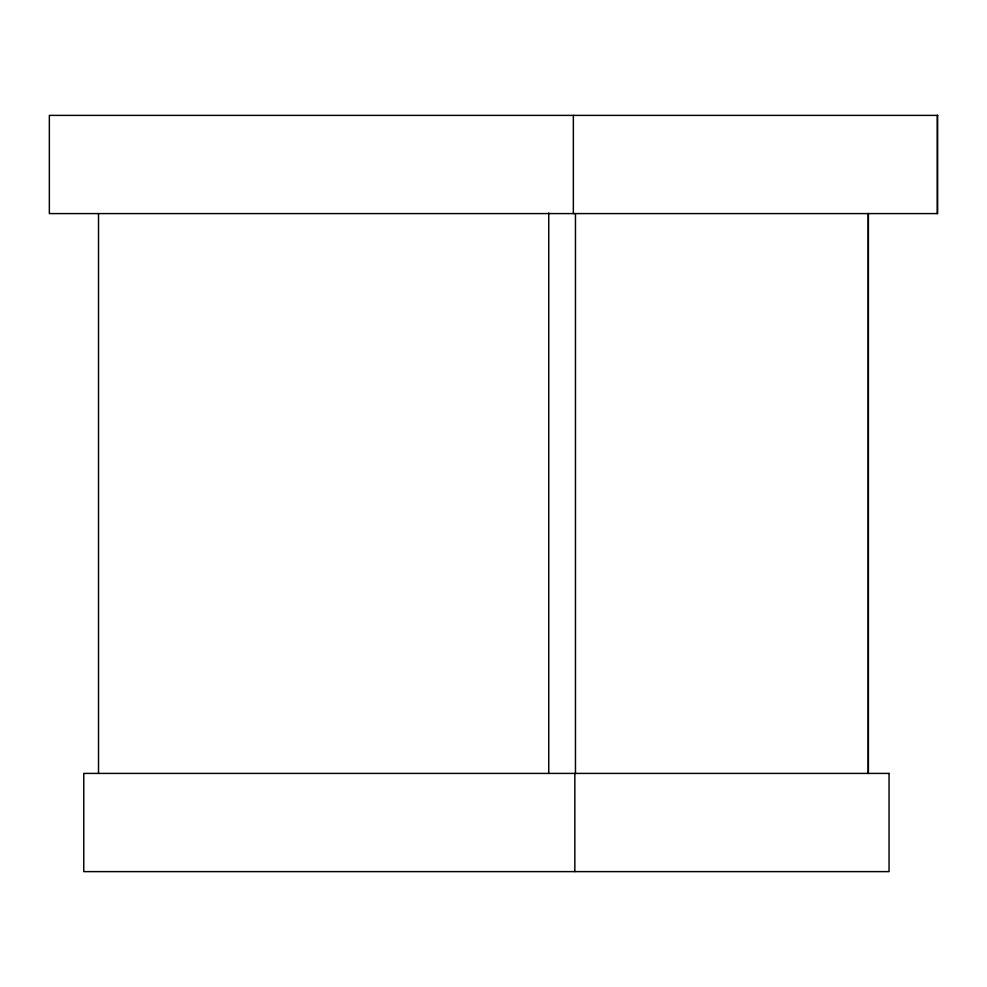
<?xml version="1.0" encoding="UTF-8"?>
<svg xmlns="http://www.w3.org/2000/svg" width="987" height="987" viewBox="0 0 987 987"><rect width="100%" height="100%" fill="white"/><g stroke="black" fill="none" stroke-linecap="round" stroke-linejoin="round"><path stroke-width="1.48" d="M937.243 115.38L937.243 213.587M868.4 213.587L868.4 773.413M868.215 213.587L868.215 773.413M575.47 213.587L575.47 773.413M574.841 773.413L574.841 871.62M573.348 115.38L573.348 213.587M548.747 212.884L548.747 773.413M98.515 213.587L98.515 773.413M937.65 115.38L49.35 115.38L49.35 213.587L937.65 213.587L937.65 115.38M889.053 773.413L83.759 773.413L83.759 871.62L889.053 871.62L889.053 773.413"/></g></svg>
